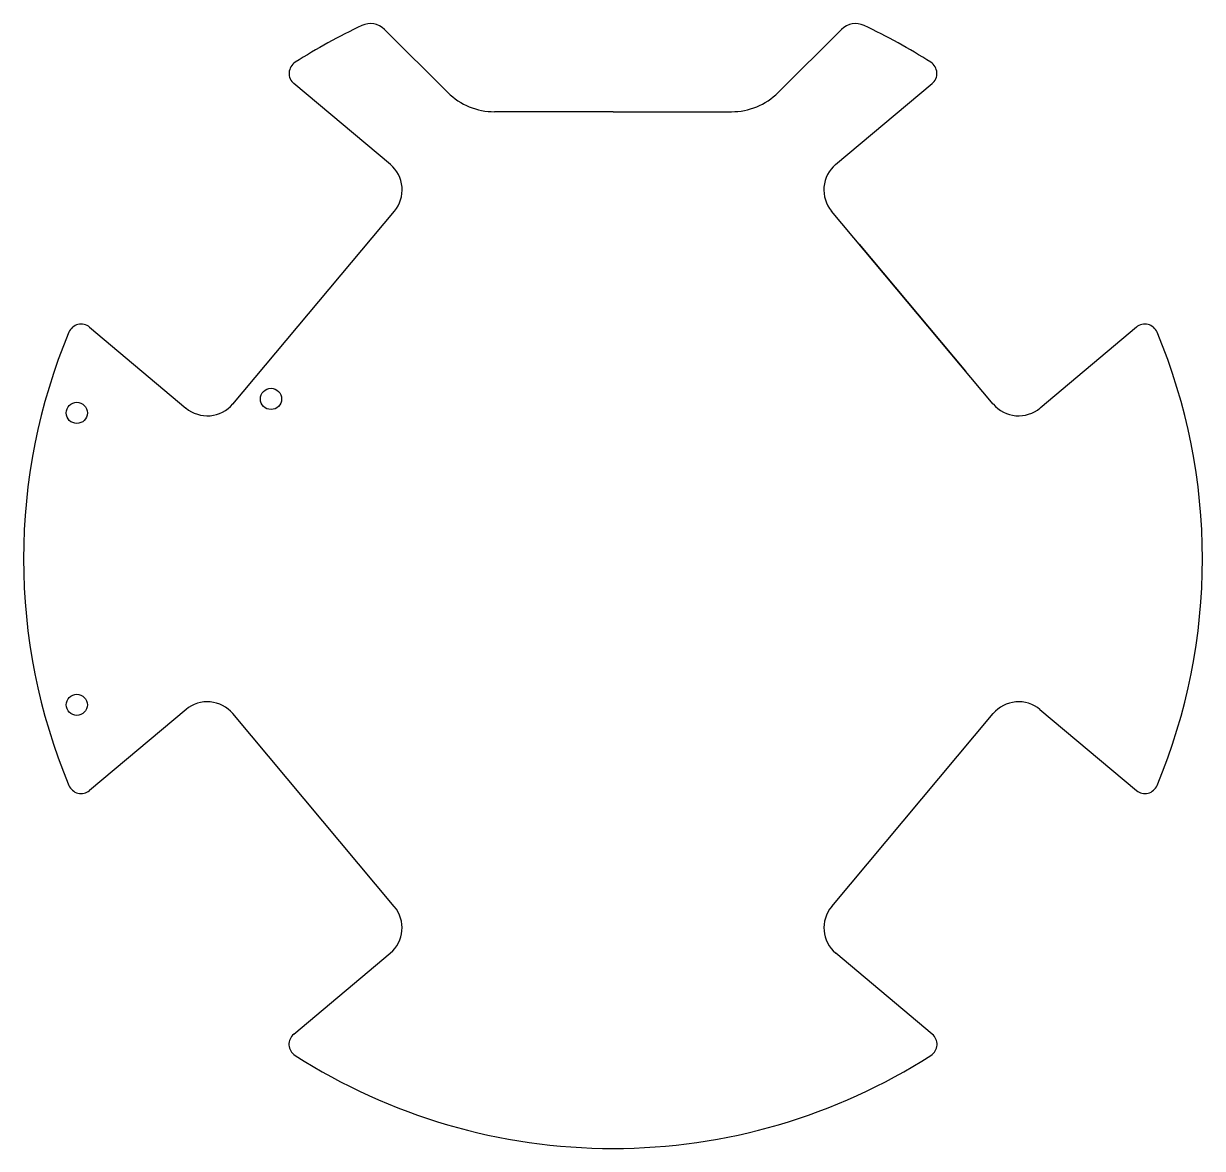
# Model space of a CAD drawing. Header units: millimetres. Extents: x -89 to 89, y -89 to 81.
import ezdxf

# ---------------------------------------------------------------- set-up
doc = ezdxf.new("R2010")
doc.units = ezdxf.units.MM
doc.layers.get('0').update_dxf_attribs({"linetype": 'CONTINUOUS'})

msp = doc.modelspace()

# ---------------------------------------------------------------- linework, layer by layer
for p, q in [((-34.51, 79.95), (-24.93, 70.42)), ((24.93, 70.42), (34.51, 79.95)), ((-33.61, 59.54), (-48.18, 71.76)), ((33.61, 59.54), (48.18, 71.76)), ((0, 67.51), (-17.88, 67.51)), ((0, 67.51), (17.88, 67.51)), ((-57.42, 23.38), (-33, 52.49)), ((57.42, 23.38), (33, 52.49)), ((37.16, 47.5), (53.23, 28.35)), ((-79.02, 34.98), (-64.47, 22.77)), ((79.02, 34.98), (64.47, 22.77)), ((-64.46, -22.74), (-79.02, -34.96)), ((64.46, -22.74), (79.02, -34.96)), ((-33.02, -52.5), (-57.41, -23.37)), ((33.02, -52.5), (57.41, -23.37)), ((-48.2, -71.76), (-33.64, -59.54)), ((48.2, -71.76), (33.64, -59.54))]:
    msp.add_line(p, q)
for centre in [(-51.63, 24.15), (-80.95, 22.04), (-80.95, -22.04)]:
    msp.add_circle(centre, 1.6)
for centre, radius, start, end in [((0, 0), 89.01, 115.2052, 122.6124), ((-36.63, 77.82), 3, 45.1725, 115.2052), ((36.63, 77.82), 3, 64.7948, 134.8275), ((0, 0), 89.01, 57.3876, 64.7948), ((-46.9, 73.29), 2, 122.6124, 230.0012), ((46.9, 73.29), 2, -50.0012, 57.3876), ((-17.88, 77.51), 10, 225.1725, 270), ((17.88, 77.51), 10, 270, 314.8275), ((-36.83, 55.71), 5, -40, 50.0012), ((36.83, 55.71), 5, 129.9988, 220), ((0, 0), 88.99, 157.389, 202.5992), ((-80.3, 33.44), 2, 49.9999, 157.389), ((80.3, 33.44), 2, 22.611, 130.0001), ((0, 0), 88.99, -22.5992, 22.611), ((-61.25, 26.6), 5, 229.9999, 320), ((61.25, 26.6), 5, 220, 310.0001), ((-61.25, -26.58), 5, 39.9465, 129.9916), ((61.25, -26.58), 5, 50.0084, 140.0535), ((-80.31, -33.43), 2, 202.5992, 309.9916), ((80.31, -33.43), 2, 230.0084, 337.4008), ((-36.85, -55.71), 5, -50.0134, 39.9465), ((36.85, -55.71), 5, 140.0535, 230.0134), ((-46.92, -73.29), 2, 129.9866, 237.3735), ((46.92, -73.29), 2, -57.3735, 50.0134), ((0, 0), 89.02, 237.3735, 270), ((0, 0), 89.02, 270, 302.6265)]:
    msp.add_arc(centre, radius, start, end)

doc.saveas('drawing.dxf')
